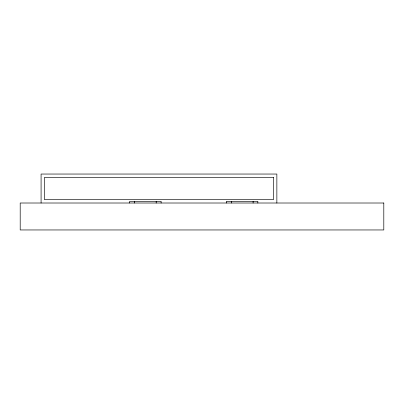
<?xml version="1.0" encoding="UTF-8"?>
<svg xmlns="http://www.w3.org/2000/svg" width="404" height="404" viewBox="0 0 404 404"><rect width="100%" height="100%" fill="white"/><g stroke="black" fill="none" stroke-linecap="round" stroke-linejoin="round"><path stroke-width="0.61" d="M276.861 203.01L276.861 174.043L41.082 174.043L41.082 203.01M257.843 203.01L257.843 201.328L226.402 201.328L226.402 203.01M253.101 201.328L253.101 203.01M231.462 201.328L231.462 203.01M161.115 203.01L161.115 201.328L129.679 201.328L129.679 203.01M156.191 201.328L156.191 203.01M134.552 201.328L134.552 203.01M273.493 177.412L44.45 177.412L44.45 199.642L273.493 199.642L273.493 177.412M383.8 203.01L20.2 203.01L20.2 229.957L383.8 229.957L383.8 203.01"/></g></svg>
